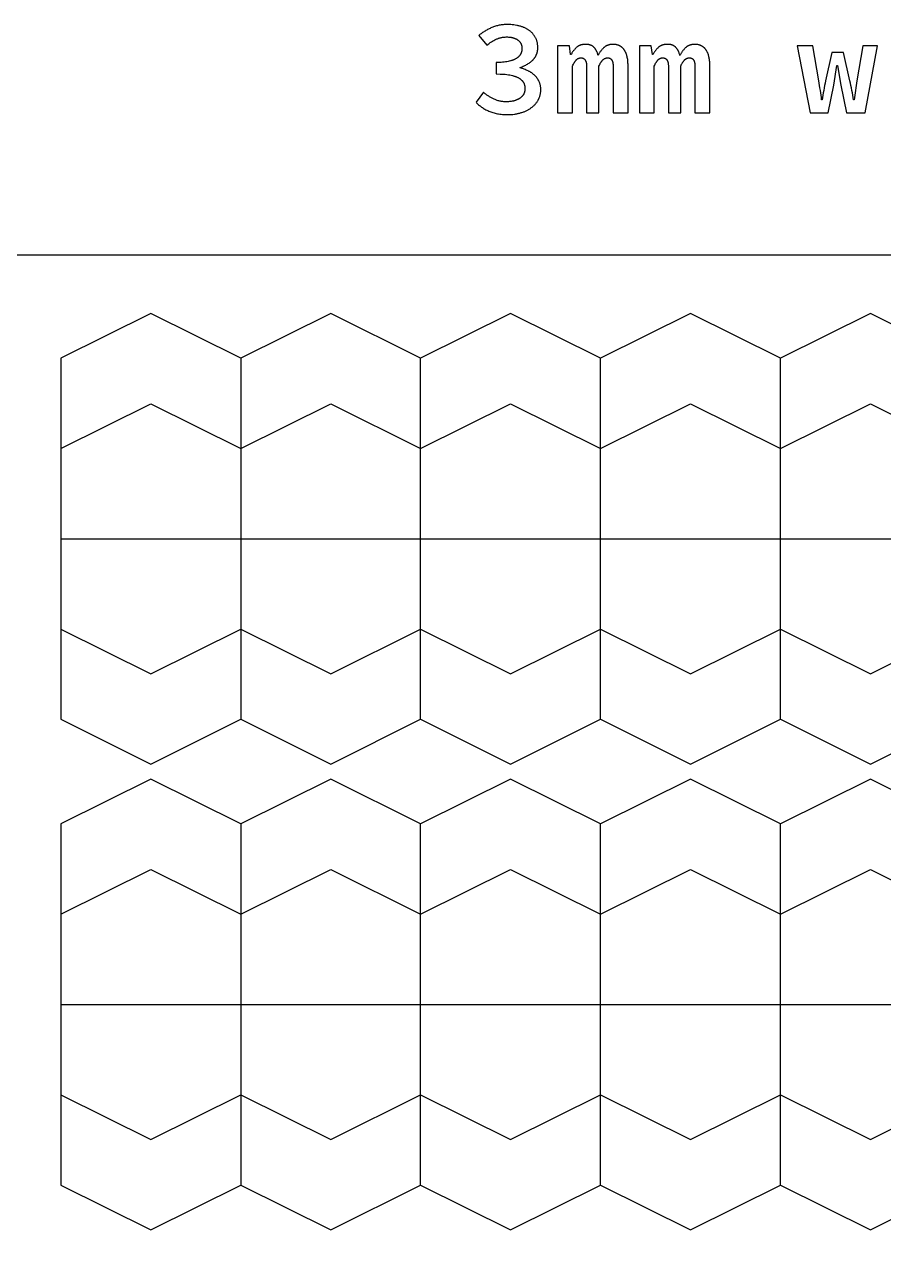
# Model space of a CAD drawing. Extents: x -364 to 3236, y -471 to 545.
# Drawn here: x 2055 to 2437, y -14 to 532 of the extents above; entities that cross this region are included whole.
import ezdxf

# ---------------------------------------------------------------- set-up
doc = ezdxf.new("R2010")
doc.units = 0
doc.layers.add('CUT', color=7, linetype='CONTINUOUS')
doc.layers.add('LIVELLO_03', color=3, linetype='CONTINUOUS')

msp = doc.modelspace()

# ---------------------------------------------------------------- linework, layer by layer
at = {"layer": 'CUT'}
for p, q in [((2151.55, 383.26), (2151.55, 222.85)), ((2231.55, 222.85), (2231.55, 383.26)), ((2311.55, 222.85), (2311.55, 383.26)), ((2391.55, 222.85), (2391.55, 383.26)), ((2071.55, 303.06), (2711.55, 303.06)), ((2151.55, 176.37), (2151.55, 15.95)), ((2231.55, 15.95), (2231.55, 176.37)), ((2311.55, 15.95), (2311.55, 176.37)), ((2391.55, 15.95), (2391.55, 176.37)), ((2071.55, 96.16), (2711.55, 96.16))]:
    msp.add_line(p, q, dxfattribs=at)
for points in [[(2471.55, 383.26), (2431.55, 403.13), (2391.55, 383.26), (2351.55, 403.13), (2311.55, 383.26), (2271.55, 403.13), (2231.55, 383.26), (2191.55, 403.13), (2151.55, 383.26), (2111.55, 403.13), (2071.55, 383.26), (2071.55, 222.85), (2111.55, 202.98), (2151.55, 222.85), (2191.55, 202.98), (2231.55, 222.85), (2271.55, 202.98), (2311.55, 222.85), (2351.55, 202.98), (2391.55, 222.85), (2431.55, 202.98), (2471.55, 222.85)], [(2071.55, 343.16), (2111.55, 363.03), (2151.55, 343.16), (2191.55, 363.03), (2231.55, 343.16), (2271.55, 363.03), (2311.55, 343.16), (2351.55, 363.03), (2391.55, 343.16), (2431.55, 363.03), (2471.55, 343.16), (2511.55, 363.03), (2551.55, 343.16), (2591.55, 363.03), (2631.55, 343.16), (2671.55, 363.03), (2711.55, 343.16)], [(2071.55, 262.95), (2111.55, 243.09), (2151.55, 262.95), (2191.55, 243.09), (2231.55, 262.95), (2271.55, 243.09), (2311.55, 262.95), (2351.55, 243.09), (2391.55, 262.95), (2431.55, 243.09), (2471.55, 262.95), (2511.55, 243.09), (2551.55, 262.95), (2591.55, 243.09), (2631.55, 262.95), (2671.55, 243.09), (2711.55, 262.95)], [(2471.55, 176.37), (2431.55, 196.23), (2391.55, 176.37), (2351.55, 196.23), (2311.55, 176.37), (2271.55, 196.23), (2231.55, 176.37), (2191.55, 196.23), (2151.55, 176.37), (2111.55, 196.23), (2071.55, 176.37), (2071.55, 15.95), (2111.55, -3.91), (2151.55, 15.95), (2191.55, -3.91), (2231.55, 15.95), (2271.55, -3.91), (2311.55, 15.95), (2351.55, -3.91), (2391.55, 15.95), (2431.55, -3.91), (2471.55, 15.95)], [(2071.55, 136.26), (2111.55, 156.13), (2151.55, 136.26), (2191.55, 156.13), (2231.55, 136.26), (2271.55, 156.13), (2311.55, 136.26), (2351.55, 156.13), (2391.55, 136.26), (2431.55, 156.13), (2471.55, 136.26), (2511.55, 156.13), (2551.55, 136.26), (2591.55, 156.13), (2631.55, 136.26), (2671.55, 156.13), (2711.55, 136.26)], [(2071.55, 56.05), (2111.55, 36.19), (2151.55, 56.05), (2191.55, 36.19), (2231.55, 56.05), (2271.55, 36.19), (2311.55, 56.05), (2351.55, 36.19), (2391.55, 56.05), (2431.55, 36.19), (2471.55, 56.05), (2511.55, 36.19), (2551.55, 56.05), (2591.55, 36.19), (2631.55, 56.05), (2671.55, 36.19), (2711.55, 56.05)]]:
    msp.add_lwpolyline(points, dxfattribs=at)
at = {"layer": 'LIVELLO_03'}
for points in [[(2259.45, 501.44), (2256.18, 496.96), (2256.45, 496.67), (2256.73, 496.39), (2257.03, 496.12), (2257.33, 495.85), (2257.64, 495.59), (2257.97, 495.33), (2258.3, 495.08), (2258.65, 494.84), (2259.01, 494.6), (2259.38, 494.36), (2259.76, 494.13), (2260.15, 493.91), (2260.55, 493.69), (2260.96, 493.48), (2261.38, 493.28), (2261.82, 493.08), (2262.26, 492.89), (2262.72, 492.71), (2263.19, 492.54), (2263.67, 492.39), (2264.16, 492.25), (2264.66, 492.12), (2265.17, 492), (2265.7, 491.9), (2266.23, 491.8), (2266.78, 491.72), (2267.34, 491.66), (2267.91, 491.6), (2268.49, 491.56), (2269.08, 491.53), (2269.69, 491.51), (2270.3, 491.5), (2271.04, 491.51), (2271.77, 491.55), (2272.49, 491.61), (2273.2, 491.69), (2273.55, 491.74), (2273.9, 491.8), (2274.24, 491.86), (2274.59, 491.93), (2274.93, 492), (2275.27, 492.08), (2275.6, 492.17), (2275.94, 492.26), (2276.27, 492.36), (2276.59, 492.46), (2276.91, 492.57), (2277.23, 492.68), (2277.54, 492.8), (2277.84, 492.92), (2278.14, 493.05), (2278.44, 493.18), (2278.73, 493.32), (2279.01, 493.47), (2279.29, 493.62), (2279.56, 493.77), (2279.83, 493.93), (2280.09, 494.1), (2280.35, 494.27), (2280.6, 494.44), (2280.85, 494.62), (2281.09, 494.81), (2281.33, 495), (2281.55, 495.19), (2281.78, 495.39), (2281.99, 495.6), (2282.2, 495.81), (2282.4, 496.02), (2282.6, 496.25), (2282.79, 496.47), (2282.97, 496.7), (2283.14, 496.94), (2283.31, 497.18), (2283.48, 497.42), (2283.64, 497.67), (2283.79, 497.93), (2283.86, 498.06), (2283.93, 498.19), (2284, 498.32), (2284.06, 498.45), (2284.13, 498.58), (2284.19, 498.72), (2284.3, 498.99), (2284.41, 499.27), (2284.51, 499.56), (2284.59, 499.85), (2284.67, 500.14), (2284.74, 500.44), (2284.8, 500.74), (2284.85, 501.05), (2284.89, 501.36), (2284.93, 501.67), (2284.95, 502), (2284.96, 502.32), (2284.97, 502.65), (2284.97, 502.89), (2284.96, 503.12), (2284.94, 503.35), (2284.92, 503.57), (2284.9, 503.8), (2284.87, 504.02), (2284.83, 504.24), (2284.79, 504.46), (2284.74, 504.67), (2284.68, 504.88), (2284.62, 505.09), (2284.56, 505.3), (2284.49, 505.51), (2284.41, 505.71), (2284.33, 505.91), (2284.24, 506.11), (2284.15, 506.3), (2284.05, 506.5), (2283.95, 506.69), (2283.85, 506.87), (2283.74, 507.06), (2283.62, 507.24), (2283.51, 507.42), (2283.39, 507.59), (2283.26, 507.77), (2283.13, 507.94), (2283, 508.1), (2282.86, 508.27), (2282.72, 508.43), (2282.57, 508.59), (2282.42, 508.74), (2282.27, 508.9), (2282.11, 509.05), (2281.95, 509.19), (2281.79, 509.34), (2281.62, 509.48), (2281.45, 509.62), (2281.28, 509.75), (2281.1, 509.88), (2280.92, 510.01), (2280.74, 510.13), (2280.55, 510.26), (2280.36, 510.38), (2280.17, 510.49), (2279.97, 510.61), (2279.77, 510.72), (2279.57, 510.82), (2279.36, 510.93), (2278.94, 511.13), (2278.52, 511.31), (2278.08, 511.49), (2277.64, 511.66), (2277.2, 511.82), (2276.74, 511.97), (2276.28, 512.1), (2275.82, 512.23), (2275.82, 512.47), (2276.26, 512.63), (2276.69, 512.79), (2277.11, 512.96), (2277.51, 513.14), (2277.91, 513.32), (2278.29, 513.52), (2278.67, 513.72), (2279.03, 513.93), (2279.38, 514.14), (2279.72, 514.37), (2280.05, 514.6), (2280.36, 514.84), (2280.67, 515.08), (2280.96, 515.34), (2281.24, 515.6), (2281.38, 515.73), (2281.51, 515.87), (2281.64, 516), (2281.77, 516.14), (2281.89, 516.28), (2282.01, 516.43), (2282.13, 516.57), (2282.23, 516.72), (2282.34, 516.87), (2282.44, 517.02), (2282.54, 517.18), (2282.63, 517.34), (2282.72, 517.49), (2282.81, 517.66), (2282.89, 517.82), (2282.96, 517.98), (2283.04, 518.15), (2283.1, 518.32), (2283.17, 518.49), (2283.23, 518.67), (2283.29, 518.84), (2283.34, 519.02), (2283.38, 519.2), (2283.43, 519.38), (2283.47, 519.57), (2283.5, 519.75), (2283.53, 519.94), (2283.56, 520.13), (2283.58, 520.32), (2283.6, 520.52), (2283.62, 520.72), (2283.63, 520.92), (2283.63, 521.12), (2283.64, 521.32), (2283.63, 521.62), (2283.62, 521.92), (2283.6, 522.21), (2283.57, 522.5), (2283.54, 522.79), (2283.49, 523.07), (2283.44, 523.34), (2283.39, 523.62), (2283.32, 523.88), (2283.24, 524.15), (2283.16, 524.41), (2283.07, 524.67), (2282.98, 524.92), (2282.87, 525.17), (2282.76, 525.41), (2282.64, 525.65), (2282.51, 525.89), (2282.37, 526.12), (2282.23, 526.35), (2282.09, 526.57), (2281.93, 526.79), (2281.77, 527), (2281.61, 527.21), (2281.44, 527.41), (2281.26, 527.61), (2281.08, 527.8), (2280.89, 527.99), (2280.69, 528.18), (2280.49, 528.36), (2280.28, 528.53), (2280.07, 528.7), (2279.85, 528.87), (2279.62, 529.03), (2279.39, 529.18), (2279.15, 529.33), (2278.91, 529.48), (2278.66, 529.62), (2278.41, 529.75), (2278.15, 529.88), (2277.89, 530.01), (2277.62, 530.13), (2277.34, 530.25), (2277.06, 530.36), (2276.77, 530.46), (2276.48, 530.56), (2276.18, 530.66), (2275.88, 530.75), (2275.57, 530.84), (2275.26, 530.92), (2274.95, 530.99), (2274.63, 531.06), (2274.3, 531.13), (2273.64, 531.24), (2272.97, 531.34), (2272.28, 531.41), (2271.57, 531.46), (2270.85, 531.49), (2270.12, 531.5), (2269.65, 531.5), (2269.19, 531.48), (2268.73, 531.46), (2268.28, 531.42), (2267.83, 531.37), (2267.39, 531.31), (2266.95, 531.25), (2266.51, 531.17), (2266.08, 531.08), (2265.66, 530.98), (2265.24, 530.87), (2264.82, 530.75), (2264.41, 530.62), (2264.01, 530.48), (2263.61, 530.33), (2263.21, 530.17), (2262.82, 530), (2262.43, 529.82), (2262.05, 529.64), (2261.67, 529.45), (2261.29, 529.25), (2260.92, 529.05), (2260.55, 528.84), (2260.18, 528.62), (2259.82, 528.4), (2259.46, 528.17), (2259.11, 527.93), (2258.76, 527.69), (2258.41, 527.44), (2258.07, 527.19), (2257.73, 526.92), (2257.39, 526.65), (2261.03, 522.35), (2261.52, 522.75), (2262.01, 523.13), (2262.51, 523.49), (2263.02, 523.83), (2263.54, 524.15), (2264.06, 524.45), (2264.59, 524.73), (2264.85, 524.86), (2265.12, 524.99), (2265.39, 525.11), (2265.66, 525.22), (2265.94, 525.33), (2266.22, 525.42), (2266.5, 525.51), (2266.79, 525.6), (2267.08, 525.67), (2267.37, 525.74), (2267.67, 525.8), (2267.96, 525.85), (2268.26, 525.89), (2268.57, 525.92), (2268.88, 525.95), (2269.19, 525.97), (2269.5, 525.98), (2269.82, 525.99), (2270.2, 525.98), (2270.57, 525.97), (2270.93, 525.94), (2271.28, 525.9), (2271.63, 525.85), (2271.8, 525.83), (2271.96, 525.8), (2272.12, 525.76), (2272.28, 525.73), (2272.44, 525.69), (2272.6, 525.65), (2272.75, 525.6), (2272.9, 525.56), (2273.05, 525.51), (2273.2, 525.45), (2273.34, 525.4), (2273.48, 525.34), (2273.62, 525.28), (2273.75, 525.22), (2273.89, 525.15), (2274.02, 525.09), (2274.15, 525.02), (2274.27, 524.94), (2274.4, 524.87), (2274.52, 524.79), (2274.64, 524.71), (2274.76, 524.62), (2274.87, 524.54), (2274.98, 524.45), (2275.09, 524.36), (2275.19, 524.27), (2275.29, 524.17), (2275.38, 524.07), (2275.48, 523.98), (2275.57, 523.88), (2275.65, 523.77), (2275.73, 523.67), (2275.81, 523.56), (2275.88, 523.45), (2275.95, 523.34), (2276.02, 523.23), (2276.08, 523.11), (2276.14, 522.99), (2276.2, 522.88), (2276.25, 522.75), (2276.3, 522.63), (2276.34, 522.5), (2276.39, 522.38), (2276.42, 522.25), (2276.46, 522.12), (2276.49, 521.98), (2276.52, 521.85), (2276.54, 521.71), (2276.56, 521.57), (2276.58, 521.42), (2276.59, 521.28), (2276.6, 521.13), (2276.6, 520.99), (2276.6, 520.84), (2276.6, 520.67), (2276.59, 520.5), (2276.58, 520.34), (2276.57, 520.18), (2276.54, 520.02), (2276.52, 519.86), (2276.48, 519.7), (2276.45, 519.55), (2276.4, 519.39), (2276.36, 519.24), (2276.3, 519.09), (2276.25, 518.94), (2276.18, 518.79), (2276.12, 518.64), (2276.05, 518.5), (2275.97, 518.35), (2275.93, 518.28), (2275.89, 518.21), (2275.84, 518.14), (2275.8, 518.07), (2275.75, 518), (2275.7, 517.93), (2275.66, 517.86), (2275.6, 517.8), (2275.55, 517.73), (2275.5, 517.66), (2275.45, 517.6), (2275.39, 517.53), (2275.27, 517.41), (2275.15, 517.28), (2275.02, 517.16), (2274.89, 517.04), (2274.75, 516.92), (2274.6, 516.81), (2274.45, 516.7), (2274.3, 516.59), (2274.14, 516.48), (2273.97, 516.38), (2273.79, 516.28), (2273.61, 516.18), (2273.43, 516.09), (2273.24, 515.99), (2273.04, 515.9), (2272.83, 515.82), (2272.62, 515.73), (2272.4, 515.65), (2272.18, 515.58), (2271.94, 515.5), (2271.71, 515.43), (2271.46, 515.36), (2270.96, 515.23), (2270.42, 515.11), (2269.86, 515), (2269.28, 514.91), (2268.66, 514.83), (2268.01, 514.77), (2267.34, 514.72), (2266.64, 514.68), (2265.91, 514.66), (2265.15, 514.65), (2265.15, 509.56), (2266.87, 509.53), (2267.67, 509.5), (2268.45, 509.45), (2269.18, 509.39), (2269.88, 509.31), (2270.55, 509.21), (2271.18, 509.11), (2271.78, 508.99), (2272.35, 508.86), (2272.62, 508.79), (2272.89, 508.71), (2273.14, 508.63), (2273.39, 508.56), (2273.64, 508.47), (2273.87, 508.39), (2274.1, 508.3), (2274.32, 508.2), (2274.53, 508.11), (2274.73, 508.01), (2274.93, 507.91), (2275.12, 507.81), (2275.3, 507.7), (2275.48, 507.59), (2275.65, 507.47), (2275.81, 507.36), (2275.97, 507.24), (2276.12, 507.12), (2276.26, 506.99), (2276.4, 506.87), (2276.47, 506.8), (2276.53, 506.74), (2276.59, 506.67), (2276.66, 506.6), (2276.72, 506.53), (2276.78, 506.47), (2276.83, 506.4), (2276.89, 506.33), (2276.94, 506.26), (2276.99, 506.19), (2277.04, 506.11), (2277.09, 506.04), (2277.14, 505.97), (2277.19, 505.89), (2277.23, 505.82), (2277.27, 505.74), (2277.35, 505.59), (2277.43, 505.44), (2277.5, 505.28), (2277.56, 505.12), (2277.62, 504.96), (2277.68, 504.79), (2277.73, 504.63), (2277.77, 504.46), (2277.81, 504.28), (2277.84, 504.11), (2277.87, 503.93), (2277.9, 503.76), (2277.91, 503.57), (2277.93, 503.39), (2277.94, 503.21), (2277.94, 503.02), (2277.94, 502.85), (2277.93, 502.68), (2277.92, 502.52), (2277.9, 502.35), (2277.88, 502.19), (2277.86, 502.04), (2277.83, 501.88), (2277.79, 501.73), (2277.75, 501.58), (2277.71, 501.43), (2277.66, 501.28), (2277.61, 501.14), (2277.55, 501), (2277.49, 500.86), (2277.43, 500.72), (2277.35, 500.59), (2277.28, 500.45), (2277.2, 500.32), (2277.12, 500.2), (2277.03, 500.07), (2276.93, 499.95), (2276.84, 499.83), (2276.73, 499.71), (2276.63, 499.59), (2276.51, 499.48), (2276.4, 499.37), (2276.28, 499.26), (2276.15, 499.15), (2276.02, 499.04), (2275.89, 498.94), (2275.75, 498.84), (2275.6, 498.74), (2275.46, 498.65), (2275.31, 498.56), (2275.16, 498.47), (2275, 498.38), (2274.85, 498.3), (2274.69, 498.22), (2274.52, 498.14), (2274.36, 498.07), (2274.19, 498), (2274.03, 497.93), (2273.85, 497.86), (2273.68, 497.8), (2273.5, 497.74), (2273.33, 497.69), (2273.14, 497.64), (2272.96, 497.59), (2272.78, 497.54), (2272.59, 497.49), (2272.4, 497.45), (2272.2, 497.42), (2271.81, 497.35), (2271.41, 497.3), (2270.99, 497.25), (2270.57, 497.22), (2270.14, 497.21), (2269.7, 497.2), (2269.3, 497.2), (2268.92, 497.22), (2268.53, 497.24), (2268.16, 497.28), (2267.78, 497.32), (2267.41, 497.37), (2267.05, 497.44), (2266.69, 497.51), (2266.33, 497.59), (2265.98, 497.68), (2265.63, 497.79), (2265.29, 497.9), (2264.95, 498.02), (2264.62, 498.15), (2264.29, 498.29), (2263.97, 498.44), (2263.33, 498.76), (2262.72, 499.09), (2262.13, 499.45), (2261.84, 499.63), (2261.55, 499.81), (2261.27, 500), (2261, 500.2), (2260.73, 500.39), (2260.46, 500.59), (2260.2, 500.8), (2259.95, 501.01), (2259.7, 501.22)], [(2298.42, 518.17), (2298.24, 518.17), (2297.7, 521.99), (2292.42, 521.99), (2292.42, 492.23), (2299.03, 492.23), (2299.03, 513.02), (2299.24, 513.47), (2299.45, 513.9), (2299.67, 514.29), (2299.77, 514.48), (2299.88, 514.65), (2299.98, 514.82), (2300.09, 514.99), (2300.2, 515.14), (2300.3, 515.29), (2300.41, 515.43), (2300.51, 515.56), (2300.62, 515.69), (2300.73, 515.81), (2300.78, 515.86), (2300.83, 515.92), (2300.89, 515.97), (2300.94, 516.02), (2301, 516.07), (2301.06, 516.11), (2301.11, 516.16), (2301.17, 516.2), (2301.23, 516.24), (2301.29, 516.28), (2301.35, 516.32), (2301.41, 516.36), (2301.48, 516.39), (2301.54, 516.43), (2301.6, 516.46), (2301.67, 516.49), (2301.73, 516.51), (2301.8, 516.54), (2301.86, 516.56), (2301.93, 516.59), (2302, 516.61), (2302.06, 516.63), (2302.13, 516.64), (2302.2, 516.66), (2302.27, 516.67), (2302.34, 516.68), (2302.42, 516.69), (2302.49, 516.7), (2302.56, 516.71), (2302.64, 516.71), (2302.71, 516.71), (2302.79, 516.71), (2302.87, 516.71), (2302.94, 516.71), (2303.02, 516.71), (2303.09, 516.7), (2303.17, 516.69), (2303.24, 516.68), (2303.31, 516.67), (2303.38, 516.65), (2303.45, 516.64), (2303.52, 516.62), (2303.59, 516.6), (2303.65, 516.58), (2303.72, 516.55), (2303.78, 516.53), (2303.84, 516.5), (2303.9, 516.47), (2303.96, 516.44), (2304.02, 516.4), (2304.07, 516.37), (2304.13, 516.33), (2304.18, 516.29), (2304.24, 516.25), (2304.29, 516.21), (2304.34, 516.16), (2304.39, 516.11), (2304.43, 516.06), (2304.48, 516.01), (2304.53, 515.96), (2304.57, 515.91), (2304.61, 515.85), (2304.66, 515.79), (2304.7, 515.73), (2304.73, 515.67), (2304.77, 515.6), (2304.81, 515.54), (2304.84, 515.47), (2304.88, 515.4), (2304.91, 515.33), (2304.94, 515.25), (2304.97, 515.18), (2305, 515.1), (2305.03, 515.02), (2305.06, 514.94), (2305.08, 514.85), (2305.11, 514.77), (2305.13, 514.68), (2305.15, 514.59), (2305.17, 514.5), (2305.21, 514.31), (2305.24, 514.11), (2305.27, 513.91), (2305.29, 513.7), (2305.31, 513.48), (2305.32, 513.25), (2305.33, 513.02), (2305.33, 512.77), (2305.33, 492.23), (2310.79, 492.23), (2310.79, 513.02), (2311, 513.47), (2311.21, 513.9), (2311.32, 514.1), (2311.43, 514.29), (2311.54, 514.48), (2311.65, 514.65), (2311.76, 514.82), (2311.87, 514.99), (2311.98, 515.14), (2312.09, 515.29), (2312.21, 515.43), (2312.32, 515.56), (2312.43, 515.69), (2312.54, 515.81), (2312.6, 515.86), (2312.66, 515.92), (2312.72, 515.97), (2312.78, 516.02), (2312.84, 516.07), (2312.9, 516.11), (2312.96, 516.16), (2313.02, 516.2), (2313.08, 516.24), (2313.14, 516.28), (2313.21, 516.32), (2313.27, 516.36), (2313.33, 516.39), (2313.4, 516.43), (2313.46, 516.46), (2313.53, 516.49), (2313.6, 516.51), (2313.66, 516.54), (2313.73, 516.56), (2313.8, 516.59), (2313.87, 516.61), (2313.94, 516.63), (2314.01, 516.64), (2314.08, 516.66), (2314.15, 516.67), (2314.22, 516.68), (2314.29, 516.69), (2314.37, 516.7), (2314.44, 516.71), (2314.52, 516.71), (2314.59, 516.71), (2314.67, 516.71), (2314.74, 516.71), (2314.82, 516.71), (2314.89, 516.71), (2314.97, 516.7), (2315.04, 516.69), (2315.11, 516.68), (2315.18, 516.67), (2315.25, 516.65), (2315.32, 516.64), (2315.38, 516.62), (2315.45, 516.6), (2315.51, 516.58), (2315.57, 516.55), (2315.63, 516.53), (2315.69, 516.5), (2315.75, 516.47), (2315.81, 516.44), (2315.87, 516.4), (2315.92, 516.37), (2315.98, 516.33), (2316.03, 516.29), (2316.08, 516.25), (2316.13, 516.21), (2316.18, 516.16), (2316.23, 516.11), (2316.27, 516.06), (2316.32, 516.01), (2316.36, 515.96), (2316.41, 515.91), (2316.45, 515.85), (2316.49, 515.79), (2316.53, 515.73), (2316.57, 515.67), (2316.6, 515.6), (2316.64, 515.54), (2316.67, 515.47), (2316.71, 515.4), (2316.74, 515.33), (2316.77, 515.25), (2316.8, 515.18), (2316.83, 515.1), (2316.86, 515.02), (2316.88, 514.94), (2316.91, 514.85), (2316.93, 514.77), (2316.95, 514.68), (2317, 514.5), (2317.03, 514.31), (2317.06, 514.11), (2317.09, 513.91), (2317.11, 513.7), (2317.13, 513.48), (2317.14, 513.25), (2317.15, 513.02), (2317.15, 512.77), (2317.15, 492.23), (2323.76, 492.23), (2323.76, 513.32), (2323.75, 513.87), (2323.73, 514.41), (2323.7, 514.93), (2323.65, 515.44), (2323.59, 515.92), (2323.51, 516.4), (2323.43, 516.86), (2323.38, 517.08), (2323.32, 517.3), (2323.27, 517.51), (2323.21, 517.72), (2323.15, 517.93), (2323.08, 518.13), (2323.01, 518.33), (2322.94, 518.53), (2322.86, 518.72), (2322.78, 518.91), (2322.7, 519.09), (2322.62, 519.27), (2322.53, 519.44), (2322.43, 519.61), (2322.34, 519.78), (2322.24, 519.94), (2322.14, 520.1), (2322.03, 520.26), (2321.92, 520.41), (2321.81, 520.56), (2321.69, 520.7), (2321.58, 520.83), (2321.45, 520.97), (2321.33, 521.09), (2321.21, 521.22), (2321.08, 521.33), (2320.94, 521.45), (2320.81, 521.55), (2320.67, 521.66), (2320.53, 521.76), (2320.39, 521.85), (2320.25, 521.94), (2320.1, 522.02), (2319.95, 522.1), (2319.79, 522.17), (2319.64, 522.24), (2319.48, 522.31), (2319.31, 522.37), (2319.15, 522.42), (2318.98, 522.47), (2318.81, 522.52), (2318.64, 522.56), (2318.46, 522.6), (2318.28, 522.63), (2318.1, 522.65), (2317.92, 522.68), (2317.73, 522.69), (2317.54, 522.7), (2317.35, 522.71), (2317.15, 522.71), (2317, 522.71), (2316.84, 522.71), (2316.69, 522.7), (2316.54, 522.69), (2316.4, 522.68), (2316.25, 522.66), (2316.11, 522.65), (2315.96, 522.63), (2315.82, 522.6), (2315.68, 522.58), (2315.55, 522.55), (2315.41, 522.51), (2315.28, 522.48), (2315.14, 522.44), (2315.01, 522.4), (2314.89, 522.36), (2314.76, 522.31), (2314.63, 522.26), (2314.51, 522.21), (2314.39, 522.16), (2314.27, 522.1), (2314.15, 522.04), (2314.03, 521.98), (2313.92, 521.91), (2313.8, 521.84), (2313.69, 521.77), (2313.58, 521.7), (2313.47, 521.62), (2313.37, 521.54), (2313.26, 521.46), (2313.16, 521.38), (2313.06, 521.29), (2312.86, 521.11), (2312.67, 520.92), (2312.48, 520.73), (2312.29, 520.53), (2312.11, 520.33), (2311.94, 520.12), (2311.76, 519.91), (2311.6, 519.69), (2311.43, 519.47), (2311.28, 519.24), (2311.12, 519), (2310.97, 518.76), (2310.83, 518.52), (2310.69, 518.26), (2310.55, 518.01), (2310.42, 517.74), (2310.35, 518.05), (2310.27, 518.35), (2310.19, 518.63), (2310.1, 518.91), (2310, 519.18), (2309.9, 519.43), (2309.84, 519.56), (2309.79, 519.68), (2309.73, 519.8), (2309.67, 519.92), (2309.61, 520.03), (2309.55, 520.15), (2309.49, 520.26), (2309.42, 520.37), (2309.35, 520.47), (2309.29, 520.57), (2309.22, 520.67), (2309.14, 520.77), (2309.07, 520.87), (2309, 520.96), (2308.92, 521.05), (2308.84, 521.14), (2308.76, 521.23), (2308.68, 521.31), (2308.6, 521.39), (2308.51, 521.47), (2308.43, 521.55), (2308.34, 521.62), (2308.25, 521.69), (2308.16, 521.76), (2308.07, 521.83), (2307.97, 521.89), (2307.88, 521.96), (2307.78, 522.02), (2307.68, 522.07), (2307.58, 522.13), (2307.48, 522.18), (2307.38, 522.23), (2307.27, 522.28), (2307.16, 522.32), (2307.06, 522.36), (2306.95, 522.4), (2306.83, 522.44), (2306.72, 522.48), (2306.61, 522.51), (2306.49, 522.54), (2306.37, 522.57), (2306.25, 522.59), (2306.13, 522.62), (2306.01, 522.64), (2305.88, 522.65), (2305.76, 522.67), (2305.63, 522.68), (2305.5, 522.69), (2305.37, 522.7), (2305.24, 522.71), (2305.1, 522.71), (2304.97, 522.71), (2304.65, 522.71), (2304.35, 522.69), (2304.2, 522.68), (2304.05, 522.67), (2303.91, 522.65), (2303.76, 522.63), (2303.62, 522.61), (2303.48, 522.59), (2303.34, 522.56), (2303.21, 522.53), (2303.08, 522.5), (2302.94, 522.46), (2302.82, 522.43), (2302.69, 522.39), (2302.56, 522.35), (2302.44, 522.3), (2302.32, 522.25), (2302.2, 522.21), (2302.08, 522.15), (2301.97, 522.1), (2301.86, 522.04), (2301.75, 521.98), (2301.64, 521.92), (2301.53, 521.85), (2301.43, 521.79), (2301.33, 521.72), (2301.23, 521.64), (2301.13, 521.57), (2301.03, 521.49), (2300.94, 521.41), (2300.75, 521.25), (2300.57, 521.08), (2300.4, 520.9), (2300.22, 520.72), (2300.05, 520.53), (2299.89, 520.34), (2299.73, 520.15), (2299.57, 519.95), (2299.41, 519.74), (2299.26, 519.53), (2299.11, 519.32), (2298.97, 519.1), (2298.83, 518.87), (2298.69, 518.64), (2298.55, 518.41)], [(2334.79, 518.17), (2334.6, 518.17), (2334.06, 521.99), (2328.79, 521.99), (2328.79, 492.23), (2335.39, 492.23), (2335.39, 513.02), (2335.6, 513.47), (2335.82, 513.9), (2336.03, 514.29), (2336.14, 514.48), (2336.24, 514.65), (2336.35, 514.82), (2336.45, 514.99), (2336.56, 515.14), (2336.67, 515.29), (2336.77, 515.43), (2336.88, 515.56), (2336.98, 515.69), (2337.09, 515.81), (2337.14, 515.86), (2337.2, 515.92), (2337.25, 515.97), (2337.31, 516.02), (2337.36, 516.07), (2337.42, 516.11), (2337.48, 516.16), (2337.54, 516.2), (2337.6, 516.24), (2337.66, 516.28), (2337.72, 516.32), (2337.78, 516.36), (2337.84, 516.39), (2337.9, 516.43), (2337.97, 516.46), (2338.03, 516.49), (2338.09, 516.51), (2338.16, 516.54), (2338.23, 516.56), (2338.29, 516.59), (2338.36, 516.61), (2338.43, 516.63), (2338.5, 516.64), (2338.57, 516.66), (2338.64, 516.67), (2338.71, 516.68), (2338.78, 516.69), (2338.85, 516.7), (2338.93, 516.71), (2339, 516.71), (2339.07, 516.71), (2339.15, 516.71), (2339.23, 516.71), (2339.31, 516.71), (2339.38, 516.71), (2339.46, 516.7), (2339.53, 516.69), (2339.61, 516.68), (2339.68, 516.67), (2339.75, 516.65), (2339.82, 516.64), (2339.88, 516.62), (2339.95, 516.6), (2340.02, 516.58), (2340.08, 516.55), (2340.14, 516.53), (2340.2, 516.5), (2340.26, 516.47), (2340.32, 516.44), (2340.38, 516.4), (2340.44, 516.37), (2340.49, 516.33), (2340.55, 516.29), (2340.6, 516.25), (2340.65, 516.21), (2340.7, 516.16), (2340.75, 516.11), (2340.8, 516.06), (2340.85, 516.01), (2340.89, 515.96), (2340.93, 515.91), (2340.98, 515.85), (2341.02, 515.79), (2341.06, 515.73), (2341.1, 515.67), (2341.14, 515.6), (2341.17, 515.54), (2341.21, 515.47), (2341.24, 515.4), (2341.28, 515.33), (2341.31, 515.25), (2341.34, 515.18), (2341.37, 515.1), (2341.4, 515.02), (2341.42, 514.94), (2341.45, 514.85), (2341.47, 514.77), (2341.49, 514.68), (2341.52, 514.59), (2341.54, 514.5), (2341.57, 514.31), (2341.61, 514.11), (2341.63, 513.91), (2341.66, 513.7), (2341.67, 513.48), (2341.69, 513.25), (2341.69, 513.02), (2341.7, 512.77), (2341.7, 492.23), (2347.15, 492.23), (2347.15, 513.02), (2347.36, 513.47), (2347.58, 513.9), (2347.69, 514.1), (2347.8, 514.29), (2347.9, 514.48), (2348.01, 514.65), (2348.12, 514.82), (2348.23, 514.99), (2348.35, 515.14), (2348.46, 515.29), (2348.57, 515.43), (2348.68, 515.56), (2348.79, 515.69), (2348.91, 515.81), (2348.97, 515.86), (2349.02, 515.92), (2349.08, 515.97), (2349.14, 516.02), (2349.2, 516.07), (2349.26, 516.11), (2349.32, 516.16), (2349.38, 516.2), (2349.44, 516.24), (2349.51, 516.28), (2349.57, 516.32), (2349.63, 516.36), (2349.7, 516.39), (2349.76, 516.43), (2349.83, 516.46), (2349.89, 516.49), (2349.96, 516.51), (2350.03, 516.54), (2350.09, 516.56), (2350.16, 516.59), (2350.23, 516.61), (2350.3, 516.63), (2350.37, 516.64), (2350.44, 516.66), (2350.51, 516.67), (2350.59, 516.68), (2350.66, 516.69), (2350.73, 516.7), (2350.8, 516.71), (2350.88, 516.71), (2350.95, 516.71), (2351.03, 516.71), (2351.11, 516.71), (2351.18, 516.71), (2351.26, 516.71), (2351.33, 516.7), (2351.4, 516.69), (2351.47, 516.68), (2351.54, 516.67), (2351.61, 516.65), (2351.68, 516.64), (2351.75, 516.62), (2351.81, 516.6), (2351.87, 516.58), (2351.94, 516.55), (2352, 516.53), (2352.06, 516.5), (2352.12, 516.47), (2352.17, 516.44), (2352.23, 516.4), (2352.29, 516.37), (2352.34, 516.33), (2352.39, 516.29), (2352.44, 516.25), (2352.49, 516.21), (2352.54, 516.16), (2352.59, 516.11), (2352.64, 516.06), (2352.68, 516.01), (2352.73, 515.96), (2352.77, 515.91), (2352.81, 515.85), (2352.85, 515.79), (2352.89, 515.73), (2352.93, 515.67), (2352.97, 515.6), (2353, 515.54), (2353.04, 515.47), (2353.07, 515.4), (2353.1, 515.33), (2353.13, 515.25), (2353.16, 515.18), (2353.19, 515.1), (2353.22, 515.02), (2353.25, 514.94), (2353.27, 514.85), (2353.3, 514.77), (2353.32, 514.68), (2353.36, 514.5), (2353.4, 514.31), (2353.43, 514.11), (2353.45, 513.91), (2353.48, 513.7), (2353.49, 513.48), (2353.5, 513.25), (2353.51, 513.02), (2353.51, 512.77), (2353.51, 492.23), (2360.12, 492.23), (2360.12, 513.32), (2360.11, 513.87), (2360.09, 514.41), (2360.06, 514.93), (2360.01, 515.44), (2359.95, 515.92), (2359.88, 516.4), (2359.79, 516.86), (2359.74, 517.08), (2359.69, 517.3), (2359.63, 517.51), (2359.57, 517.72), (2359.51, 517.93), (2359.45, 518.13), (2359.38, 518.33), (2359.3, 518.53), (2359.23, 518.72), (2359.15, 518.91), (2359.07, 519.09), (2358.98, 519.27), (2358.89, 519.44), (2358.8, 519.61), (2358.7, 519.78), (2358.6, 519.94), (2358.5, 520.1), (2358.39, 520.26), (2358.28, 520.41), (2358.17, 520.56), (2358.06, 520.7), (2357.94, 520.83), (2357.82, 520.97), (2357.7, 521.09), (2357.57, 521.22), (2357.44, 521.33), (2357.31, 521.45), (2357.17, 521.55), (2357.04, 521.66), (2356.9, 521.76), (2356.75, 521.85), (2356.61, 521.94), (2356.46, 522.02), (2356.31, 522.1), (2356.16, 522.17), (2356, 522.24), (2355.84, 522.31), (2355.68, 522.37), (2355.51, 522.42), (2355.34, 522.47), (2355.17, 522.52), (2355, 522.56), (2354.82, 522.6), (2354.65, 522.63), (2354.46, 522.65), (2354.28, 522.68), (2354.09, 522.69), (2353.9, 522.7), (2353.71, 522.71), (2353.51, 522.71), (2353.36, 522.71), (2353.21, 522.71), (2353.06, 522.7), (2352.91, 522.69), (2352.76, 522.68), (2352.61, 522.66), (2352.47, 522.65), (2352.33, 522.63), (2352.19, 522.6), (2352.05, 522.58), (2351.91, 522.55), (2351.77, 522.51), (2351.64, 522.48), (2351.51, 522.44), (2351.38, 522.4), (2351.25, 522.36), (2351.12, 522.31), (2351, 522.26), (2350.87, 522.21), (2350.75, 522.16), (2350.63, 522.1), (2350.51, 522.04), (2350.4, 521.98), (2350.28, 521.91), (2350.17, 521.84), (2350.06, 521.77), (2349.95, 521.7), (2349.84, 521.62), (2349.73, 521.54), (2349.63, 521.46), (2349.52, 521.38), (2349.42, 521.29), (2349.22, 521.11), (2349.03, 520.92), (2348.84, 520.73), (2348.66, 520.53), (2348.48, 520.33), (2348.3, 520.12), (2348.13, 519.91), (2347.96, 519.69), (2347.8, 519.47), (2347.64, 519.24), (2347.49, 519), (2347.34, 518.76), (2347.19, 518.52), (2347.05, 518.26), (2346.92, 518.01), (2346.79, 517.74), (2346.72, 518.05), (2346.64, 518.35), (2346.55, 518.63), (2346.46, 518.91), (2346.37, 519.18), (2346.26, 519.43), (2346.21, 519.56), (2346.15, 519.68), (2346.1, 519.8), (2346.04, 519.92), (2345.98, 520.03), (2345.91, 520.15), (2345.85, 520.26), (2345.79, 520.37), (2345.72, 520.47), (2345.65, 520.57), (2345.58, 520.67), (2345.51, 520.77), (2345.44, 520.87), (2345.36, 520.96), (2345.28, 521.05), (2345.21, 521.14), (2345.13, 521.23), (2345.04, 521.31), (2344.96, 521.39), (2344.88, 521.47), (2344.79, 521.55), (2344.7, 521.62), (2344.61, 521.69), (2344.52, 521.76), (2344.43, 521.83), (2344.34, 521.89), (2344.24, 521.96), (2344.14, 522.02), (2344.05, 522.07), (2343.95, 522.13), (2343.84, 522.18), (2343.74, 522.23), (2343.63, 522.28), (2343.53, 522.32), (2343.42, 522.36), (2343.31, 522.4), (2343.2, 522.44), (2343.08, 522.48), (2342.97, 522.51), (2342.85, 522.54), (2342.74, 522.57), (2342.62, 522.59), (2342.49, 522.62), (2342.37, 522.64), (2342.25, 522.65), (2342.12, 522.67), (2341.99, 522.68), (2341.86, 522.69), (2341.73, 522.7), (2341.6, 522.71), (2341.47, 522.71), (2341.33, 522.71), (2341.02, 522.71), (2340.71, 522.69), (2340.56, 522.68), (2340.41, 522.67), (2340.27, 522.65), (2340.13, 522.63), (2339.98, 522.61), (2339.84, 522.59), (2339.71, 522.56), (2339.57, 522.53), (2339.44, 522.5), (2339.31, 522.46), (2339.18, 522.43), (2339.05, 522.39), (2338.93, 522.35), (2338.8, 522.3), (2338.68, 522.25), (2338.56, 522.21), (2338.45, 522.15), (2338.33, 522.1), (2338.22, 522.04), (2338.11, 521.98), (2338, 521.92), (2337.9, 521.85), (2337.79, 521.79), (2337.69, 521.72), (2337.59, 521.64), (2337.49, 521.57), (2337.4, 521.49), (2337.3, 521.41), (2337.12, 521.25), (2336.94, 521.08), (2336.76, 520.9), (2336.59, 520.72), (2336.42, 520.53), (2336.25, 520.34), (2336.09, 520.15), (2335.93, 519.95), (2335.78, 519.74), (2335.62, 519.53), (2335.48, 519.32), (2335.33, 519.1), (2335.19, 518.87), (2335.05, 518.64), (2334.92, 518.41)], [(2036.42, -471), (3236.42, -471), (3236.42, 429), (2036.42, 429)]]:
    msp.add_lwpolyline(points, close=True, dxfattribs=at)
msp.add_lwpolyline([(2408.6, 506.53), (2405.88, 521.99), (2398.91, 521.99), (2404.73, 492.23), (2412.79, 492.23), (2415.27, 504.59), (2416.6, 513.32), (2416.85, 513.32), (2418.3, 504.65), (2420.91, 492.23), (2429.15, 492.23), (2434.67, 521.99), (2428.18, 521.99), (2425.45, 506.53, -0.005967), (2424.24, 497.99), (2424, 497.99, 0.014983), (2422.42, 506.53), (2419.51, 519.08), (2414.36, 519.08), (2411.57, 506.53, 0.021847), (2410.06, 497.99), (2409.82, 497.99, 0.007939)], format="xyb", close=True, dxfattribs=at)

doc.saveas('drawing.dxf')
